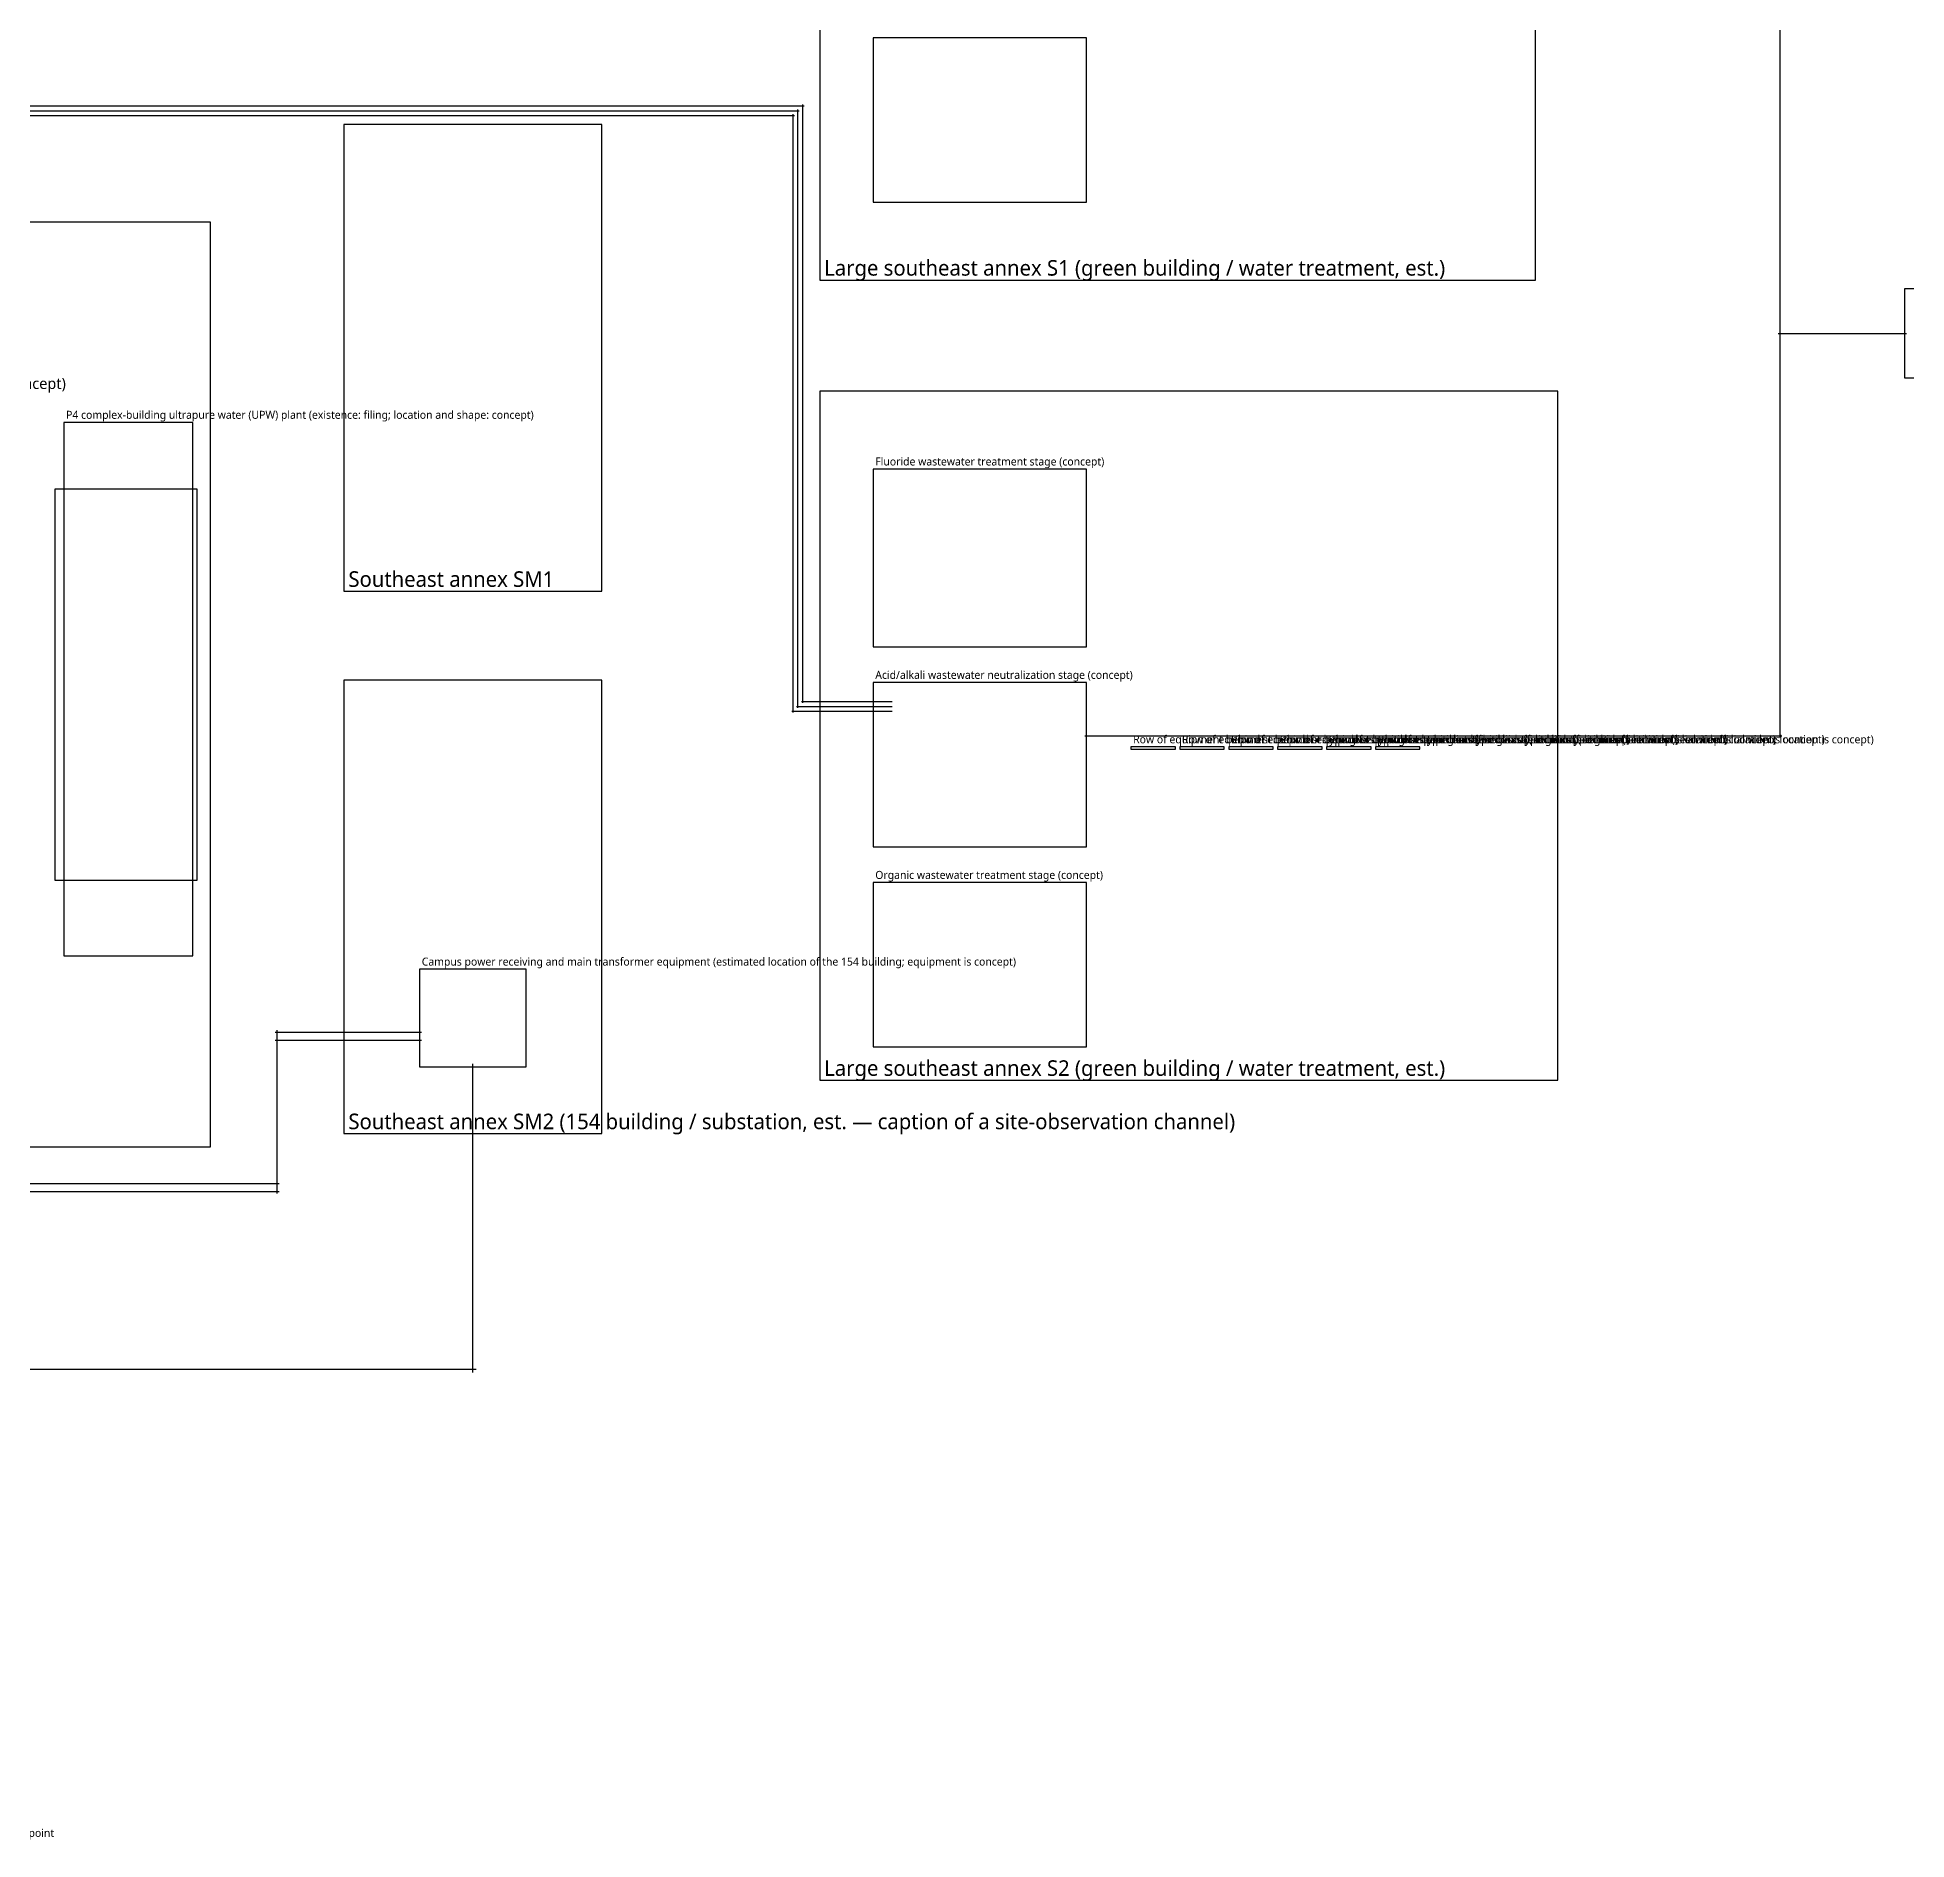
# Model space of a CAD drawing. Header units: metres. Extents: x -1640 to 1560, y -268 to 2338.
# Drawn here: x 308 to 728.5, y 706.2 to 1111.6 of the extents above; entities that cross this region are included whole.
import ezdxf

# ---------------------------------------------------------------- set-up
doc = ezdxf.new("R2010")
doc.units = ezdxf.units.M
for name, color, linetype in [('1F_SUPPORT', 4, 'Continuous'), ('2F_SUPPORT', 4, 'Continuous'), ('3F_SUPPORT', 4, 'Continuous'), ('3F_TEXT', 7, 'Continuous'), ('4F_SUPPORT', 4, 'Continuous'), ('5F_SUPPORT', 4, 'Continuous'), ('6F_SUPPORT', 4, 'Continuous'), ('7F_SUPPORT', 4, 'Continuous'), ('7F_TEXT', 7, 'Continuous'), ('8F_SUPPORT', 4, 'Continuous'), ('AUX', 8, 'Continuous'), ('OUTLINE', 7, 'Continuous'), ('TEXT', 7, 'Continuous'), ('UTIL_ELEC.HV_CONCEPT', 6, 'Continuous'), ('UTIL_ELEC.MV_CONCEPT', 1, 'Continuous'), ('UTIL_FILL_EXCHANGE_POINT', 2, 'Continuous'), ('UTIL_PLANT', 2, 'Continuous'), ('UTIL_TEXT', 7, 'Continuous'), ('UTIL_WW.AA_CONCEPT', 3, 'Continuous'), ('UTIL_WW.F_CONCEPT', 2, 'Continuous'), ('UTIL_WW.ORG_CONCEPT', 4, 'Continuous'), ('UTIL_WW.OUT_CONCEPT', 5, 'Continuous')]:
    doc.layers.add(name, color=color, linetype=linetype)
doc.styles.add('KO', font='malgun.ttf')

msp = doc.modelspace()

# ---------------------------------------------------------------- linework, layer by layer
at = {"layer": '1F_SUPPORT'}
msp.add_lwpolyline([(312, 922), (344, 922), (344, 1010), (312, 1010)], close=True, dxfattribs=at)
at = {"layer": '2F_SUPPORT'}
msp.add_lwpolyline([(312, 922), (344, 922), (344, 1010), (312, 1010)], close=True, dxfattribs=at)
at = {"layer": '3F_SUPPORT'}
msp.add_lwpolyline([(312, 922), (344, 922), (344, 1010), (312, 1010)], close=True, dxfattribs=at)
at = {"layer": '4F_SUPPORT'}
msp.add_lwpolyline([(312, 922), (344, 922), (344, 1010), (312, 1010)], close=True, dxfattribs=at)
at = {"layer": '5F_SUPPORT'}
msp.add_lwpolyline([(312, 922), (344, 922), (344, 1010), (312, 1010)], close=True, dxfattribs=at)
at = {"layer": '6F_SUPPORT'}
msp.add_lwpolyline([(312, 922), (344, 922), (344, 1010), (312, 1010)], close=True, dxfattribs=at)
at = {"layer": '7F_SUPPORT'}
msp.add_lwpolyline([(312, 922), (344, 922), (344, 1010), (312, 1010)], close=True, dxfattribs=at)
at = {"layer": '8F_SUPPORT'}
msp.add_lwpolyline([(312, 922), (344, 922), (344, 1010), (312, 1010)], close=True, dxfattribs=at)
at = {"layer": 'AUX'}
for points in [[(484, 1057), (645, 1057), (645, 1232), (484, 1232)], [(377, 987), (435, 987), (435, 1092), (377, 1092)], [(484, 877), (650, 877), (650, 1032), (484, 1032)], [(377, 865), (435, 865), (435, 967), (377, 967)]]:
    msp.add_lwpolyline(points, close=True, dxfattribs=at)
at = {"layer": 'OUTLINE'}
msp.add_lwpolyline([(-307, 862), (347, 862), (347, 1070), (-307, 1070)], close=True, dxfattribs=at)
at = {"layer": 'UTIL_ELEC.HV_CONCEPT'}
for p, q in [((406, 811.3), (406, 880.7)), ((33.3, 812), (406.7, 812))]:
    msp.add_line(p, q, dxfattribs=at)
at = {"layer": 'UTIL_ELEC.MV_CONCEPT'}
for p, q in [((361.55, 887.8), (394.45, 887.8)), ((362, 853.35), (362, 888.25)), ((361.55, 886), (394.45, 886)), ((362, 851.55), (362, 886.45)), ((-320.05, 853.8), (362.45, 853.8)), ((-318.25, 852), (362.45, 852))]:
    msp.add_line(p, q, dxfattribs=at)
at = {"layer": 'UTIL_FILL_EXCHANGE_POINT'}
msp.add_lwpolyline([(728, 1035), (756, 1035), (756, 1055), (728, 1055)], close=True, dxfattribs=at)
at = {"layer": 'UTIL_PLANT'}
for points in [[(496, 1074.5), (544, 1074.5), (544, 1111.5), (496, 1111.5)], [(314, 905), (343, 905), (343, 1025), (314, 1025)], [(496, 974.5), (544, 974.5), (544, 1014.5), (496, 1014.5)], [(496, 929.5), (544, 929.5), (544, 966.5), (496, 966.5)], [(554, 951.5), (564, 951.5), (564, 952), (554, 952)], [(565, 951.5), (575, 951.5), (575, 952), (565, 952)], [(576, 951.5), (586, 951.5), (586, 952), (576, 952)], [(587, 951.5), (597, 951.5), (597, 952), (587, 952)], [(598, 951.5), (608, 951.5), (608, 952), (598, 952)], [(609, 951.5), (619, 951.5), (619, 952), (609, 952)], [(496, 884.5), (544, 884.5), (544, 921.5), (496, 921.5)], [(394, 880), (418, 880), (418, 902), (394, 902)]]:
    msp.add_lwpolyline(points, close=True, dxfattribs=at)
at = {"layer": 'UTIL_WW.AA_CONCEPT'}
for p, q in [((9.3, 1095.1), (479.4, 1095.1)), ((479.1, 960.8), (479.1, 1095.4)), ((478.8, 961.1), (500.3, 961.1))]:
    msp.add_line(p, q, dxfattribs=at)
at = {"layer": 'UTIL_WW.F_CONCEPT'}
for p, q in [((8.2, 1094), (478.3, 1094)), ((478, 959.7), (478, 1094.3)), ((477.7, 960), (500.3, 960))]:
    msp.add_line(p, q, dxfattribs=at)
at = {"layer": 'UTIL_WW.ORG_CONCEPT'}
for p, q in [((10.4, 1096.2), (480.5, 1096.2)), ((480.2, 961.9), (480.2, 1096.5)), ((479.9, 962.2), (500.3, 962.2))]:
    msp.add_line(p, q, dxfattribs=at)
at = {"layer": 'UTIL_WW.OUT_CONCEPT'}
for p, q in [((700, 1044.6), (700, 1144.9)), ((699.6, 1045), (728.4, 1045)), ((699.6, 1045), (728.4, 1045)), ((700, 954.1), (700, 1045.4)), ((543.6, 954.5), (634.4, 954.5)), ((633.6, 954.5), (700.4, 954.5))]:
    msp.add_line(p, q, dxfattribs=at)

# ---------------------------------------------------------------- texts
at = {"layer": '3F_TEXT', "style": 'KO'}
msp.add_text('Metrology/inspection zone (concept)', height=2.5, dxfattribs=at).set_placement((258.55, 1032.5))
at = {"layer": '7F_TEXT', "style": 'KO'}
msp.add_text('Metrology/inspection zone (concept)', height=2.5, dxfattribs=at).set_placement((258.55, 1032.5))
at = {"layer": 'TEXT', "style": 'KO'}
for s, p in [('Large southeast annex S1 (green building / water treatment, est.)', (485, 1058)), ('Southeast annex SM1', (378, 988)), ('Large southeast annex S2 (green building / water treatment, est.)', (485, 878)), ('Southeast annex SM2 (154 building / substation, est. — caption of a site-observation channel)', (378, 866))]:
    msp.add_text(s, height=3.5, dxfattribs=at).set_placement(p)
at = {"layer": 'UTIL_TEXT', "style": 'KO'}
for s, p in [('P4 complex-building ultrapure water (UPW) plant (existence: filing; location and shape: concept)', (314.5, 1025.8)), ('Fluoride wastewater treatment stage (concept)', (496.5, 1015.3)), ('Acid/alkali wastewater neutralization stage (concept)', (496.5, 967.3)), ('Row of equipment behind screen-door-type glass partitions (seen in official video; location is concept)', (554.5, 952.8)), ('Row of equipment behind screen-door-type glass partitions (seen in official video; location is concept)', (565.5, 952.8)), ('Row of equipment behind screen-door-type glass partitions (seen in official video; location is concept)', (576.5, 952.8)), ('Row of equipment behind screen-door-type glass partitions (seen in official video; location is concept)', (587.5, 952.8)), ('Row of equipment behind screen-door-type glass partitions (seen in official video; location is concept)', (598.5, 952.8)), ('Row of equipment behind screen-door-type glass partitions (seen in official video; location is concept)', (609.5, 952.8)), ('Organic wastewater treatment stage (concept)', (496.5, 922.3)), ('Campus power receiving and main transformer equipment (estimated location of the 154 building; equipment is concept)', (394.5, 902.8)), ('Direction of the Air First Pyeongtaek plant (about 1 km south; supply to P3 and P4 per press) — concept entry point', (185.5, 706.8))]:
    msp.add_text(s, height=1.8, dxfattribs=at).set_placement(p)

doc.saveas('drawing.dxf')
